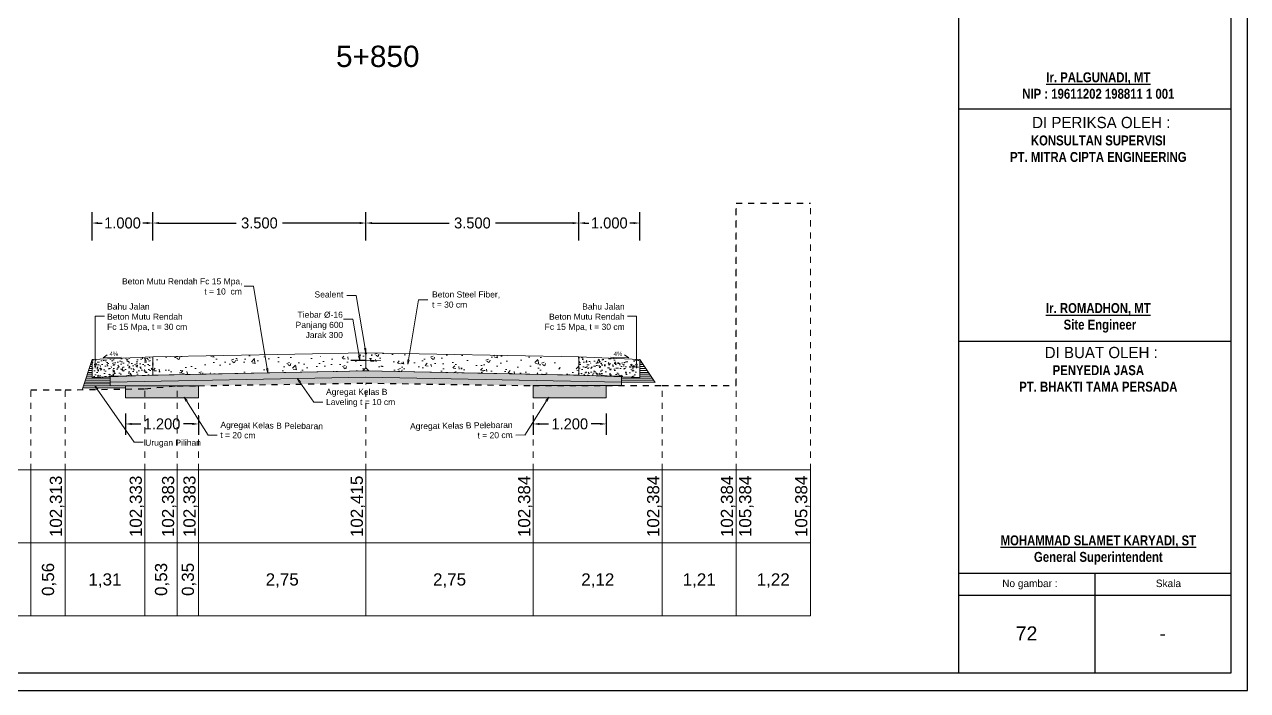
# Model space of a CAD drawing. Header units: millimetres. Extents: x 658 to 813, y 806 to 883.
# Drawn here: x 792.85 to 812.95, y 805.7 to 816.64 of the extents above; entities that cross this region are included whole.
import ezdxf
from ezdxf.enums import TextEntityAlignment as Align

# ---------------------------------------------------------------- set-up
doc = ezdxf.new("R2010")
doc.units = ezdxf.units.MM
doc.header["$LTSCALE"] = 0.1
doc.linetypes.add('DASHED', pattern=[0.75, 0.5, -0.25])
doc.layers.add('alfin', color=7, linetype='Continuous', lineweight=9, true_color=0xffffff)
doc.layers.add('putus2', color=7, linetype='DASHED', lineweight=5, true_color=0xdbdbdb)
for name, color, linetype, lineweight in [('arsir', 14, 'Continuous', 0), ('BESI', 190, 'Continuous', 15), ('DIMENSI', 182, 'Continuous', 9), ('existing', 10, 'Continuous', 30), ('G.13', 100, 'Continuous', 13), ('GREEN', 3, 'Continuous', 18), ('TEKS', 221, 'Continuous', 9)]:
    doc.layers.add(name, color=color, linetype=linetype, lineweight=lineweight)
doc.layers.add('BLUE', color=5, linetype='Continuous')
doc.layers.add('new', color=255, linetype='Continuous')
doc.styles.add('ARIAL', font='arial.ttf')
doc.styles.add('Century', font='GOTHIC.TTF', dxfattribs={"oblique": 30, "height": 2})
doc.styles.add('E', font='ARIALN.TTF', dxfattribs={"height": 3})
doc.dimstyles.get("Standard").update_dxf_attribs({"dimtxt": 0.18, "dimasz": 0.1, "dimexe": 0.18, "dimexo": 0.0625, "dimgap": 0.05, "dimtad": 0, "dimtih": 1, "dimtoh": 1, "dimdec": 3, "dimzin": 0, "dimdsep": 46, "dimtxsty": 'Standard', "dimcen": 0.09, "dimadec": 0, "dimazin": 0, "dimtfac": 1, "dimtdec": 3, "dimtofl": 0, "dimtmove": 0, "dimatfit": 3, "dimfxl": 1, "dimtolj": 1, "dimtzin": 0, "dimarcsym": 0})
pattern_1 = [(180, (-3705.426128, -6208.01344), (-3e-18, -0.03175), [])]
pattern_2 = [(50, (-3884.7161, -6902.6875), (0.182184669, -0.0159390855), [0.01905, -0.20955]), (355, (-3884.7161, -6902.6875), (-0.035242826, 0.191056643), [0.01524, -0.16764]), (100.451, (-3884.70092, -6902.68883), (0.1469425017, 0.1751166878), [0.01619, -0.17809]), (46.1842, (-3884.7161, -6902.6367), (0.271079041, -0.042042328), [0.028575, -0.314325]), (96.6356, (-3884.6935, -6902.6402), (0.2374042345, 0.247425556), [0.024285, -0.267135]), (351.184, (-3884.7161, -6902.6367), (0.237404606, 0.247425118), [0.02286, -0.25146]), (21, (-3884.6907, -6902.6494), (0.1516148798, -0.1022655185), [0.01905, -0.20955]), (326, (-3884.6907, -6902.6494), (0.0618020283, 0.184187966), [0.01524, -0.16764]), (71.4514, (-3884.67807, -6902.65792), (0.2134164908, 0.0819228577), [0.01619, -0.17809]), (37.5, (-3884.7161, -6902.6875), (0.00308860325, 0.08455503887), [0, -0.165608, 0, -0.17018, 0, -0.168275]), (7.5, (-3884.7161, -6902.6875), (0.0668196625, 0.1001805748), [0, -0.097028, 0, -0.161798, 0, -0.064135]), (327.5, (-3884.772743, -6902.6875), (0.13559059517, -0.005728744), [0, -0.0635, 0, -0.19812, 0, -0.26289]), (317.5, (-3884.79814, -6902.6875), (0.1481291814, 0.025426491), [0, -0.08255, 0, -0.131572, 0, -0.18669])]

# ---------------------------------------------------------------- blocks, each defined once
blk = doc.blocks.new('*D52')
at = {"layer": 'Defpoints', "color": 0}
for p in [(794.963, 813.381), (793.963, 813.03), (794.963, 813.03)]:
    blk.add_point(p, dxfattribs=at)
at = {"layer": 'DIMENSI', "color": 0, "lineweight": -2}
for p, q in [((793.963, 813.092), (793.963, 813.561)), ((794.963, 813.092), (794.963, 813.561)), ((794.063, 813.381), (794.128, 813.381)), ((794.863, 813.381), (794.798, 813.381))]:
    blk.add_line(p, q, dxfattribs=at)
at = {"layer": 'DIMENSI', "color": 0}
for points in [[(794.063, 813.397), (794.063, 813.364), (793.963, 813.381)], [(794.863, 813.397), (794.863, 813.364), (794.963, 813.381)]]:
    blk.add_solid(points, dxfattribs=at)
at = {"layer": 'DIMENSI', "color": 0, "insert": (794.463, 813.381), "char_height": 0.18, "attachment_point": 5}
blk.add_mtext('\\A1;1.000', dxfattribs=at)
blk = doc.blocks.new('*D53')
at = {"layer": 'Defpoints', "color": 0}
for p in [(798.463, 813.381), (794.963, 813.03), (798.463, 813.03)]:
    blk.add_point(p, dxfattribs=at)
at = {"layer": 'DIMENSI', "color": 0, "lineweight": -2}
for p, q in [((794.963, 813.092), (794.963, 813.561)), ((798.463, 813.092), (798.463, 813.561)), ((795.063, 813.381), (796.333, 813.381)), ((798.363, 813.381), (797.093, 813.381))]:
    blk.add_line(p, q, dxfattribs=at)
at = {"layer": 'DIMENSI', "color": 0}
for points in [[(795.063, 813.397), (795.063, 813.364), (794.963, 813.381)], [(798.363, 813.397), (798.363, 813.364), (798.463, 813.381)]]:
    blk.add_solid(points, dxfattribs=at)
at = {"layer": 'DIMENSI', "color": 0, "insert": (796.713, 813.381), "char_height": 0.18, "attachment_point": 5}
blk.add_mtext('\\A1;3.500', dxfattribs=at)
blk = doc.blocks.new('*D54')
at = {"layer": 'Defpoints', "color": 0}
for p in [(801.963, 813.381), (798.463, 813.03), (801.963, 813.03)]:
    blk.add_point(p, dxfattribs=at)
at = {"layer": 'DIMENSI', "color": 0, "lineweight": -2}
for p, q in [((798.463, 813.092), (798.463, 813.561)), ((801.963, 813.092), (801.963, 813.561)), ((798.563, 813.381), (799.833, 813.381)), ((801.863, 813.381), (800.593, 813.381))]:
    blk.add_line(p, q, dxfattribs=at)
at = {"layer": 'DIMENSI', "color": 0}
for points in [[(798.563, 813.397), (798.563, 813.364), (798.463, 813.381)], [(801.863, 813.397), (801.863, 813.364), (801.963, 813.381)]]:
    blk.add_solid(points, dxfattribs=at)
at = {"layer": 'DIMENSI', "color": 0, "insert": (800.213, 813.381), "char_height": 0.18, "attachment_point": 5}
blk.add_mtext('\\A1;3.500', dxfattribs=at)
blk = doc.blocks.new('*D55')
at = {"layer": 'Defpoints', "color": 0}
for p in [(802.963, 813.381), (801.963, 813.03), (802.963, 813.03)]:
    blk.add_point(p, dxfattribs=at)
at = {"layer": 'DIMENSI', "color": 0, "lineweight": -2}
for p, q in [((801.963, 813.092), (801.963, 813.561)), ((802.963, 813.092), (802.963, 813.561)), ((802.063, 813.381), (802.128, 813.381)), ((802.863, 813.381), (802.798, 813.381))]:
    blk.add_line(p, q, dxfattribs=at)
at = {"layer": 'DIMENSI', "color": 0}
for points in [[(802.063, 813.397), (802.063, 813.364), (801.963, 813.381)], [(802.863, 813.397), (802.863, 813.364), (802.963, 813.381)]]:
    blk.add_solid(points, dxfattribs=at)
at = {"layer": 'DIMENSI', "color": 0, "insert": (802.463, 813.381), "char_height": 0.18, "attachment_point": 5}
blk.add_mtext('\\A1;1.000', dxfattribs=at)
blk = doc.blocks.new('*D56')
at = {"layer": 'Defpoints', "color": 0}
for p in [(794.513, 810.314), (795.713, 810.271), (795.713, 810.08)]:
    blk.add_point(p, dxfattribs=at)
at = {"layer": 'DIMENSI', "color": 0, "lineweight": -2}
for p, q in [((794.513, 810.251), (794.513, 809.9)), ((795.713, 810.208), (795.713, 809.9)), ((794.613, 810.08), (794.763, 810.08)), ((795.613, 810.08), (795.463, 810.08))]:
    blk.add_line(p, q, dxfattribs=at)
at = {"layer": 'DIMENSI', "color": 0}
for points in [[(794.613, 810.097), (794.613, 810.063), (794.513, 810.08)], [(795.613, 810.097), (795.613, 810.063), (795.713, 810.08)]]:
    blk.add_solid(points, dxfattribs=at)
at = {"layer": 'DIMENSI', "color": 0, "insert": (795.113, 810.08), "char_height": 0.18, "attachment_point": 5}
blk.add_mtext('\\A1;1.200', dxfattribs=at)
blk = doc.blocks.new('*D57')
at = {"layer": 'Defpoints', "color": 0}
for p in [(801.213, 810.271), (802.413, 810.314), (801.213, 810.08)]:
    blk.add_point(p, dxfattribs=at)
at = {"layer": 'DIMENSI', "color": 0, "lineweight": -2}
for p, q in [((801.213, 810.208), (801.213, 809.9)), ((802.413, 810.251), (802.413, 809.9)), ((801.313, 810.08), (801.463, 810.08)), ((802.313, 810.08), (802.163, 810.08))]:
    blk.add_line(p, q, dxfattribs=at)
at = {"layer": 'DIMENSI', "color": 0}
for points in [[(801.313, 810.097), (801.313, 810.063), (801.213, 810.08)], [(802.313, 810.097), (802.313, 810.063), (802.413, 810.08)]]:
    blk.add_solid(points, dxfattribs=at)
at = {"layer": 'DIMENSI', "color": 0, "insert": (801.813, 810.08), "char_height": 0.18, "attachment_point": 5}
blk.add_mtext('\\A1;1.200', dxfattribs=at)
blk = doc.blocks.new('koop')
blk.add_lwpolyline([(20620.645, 3407.919), (20678.101, 3407.919), (20678.101, 3448.549), (20620.645, 3448.549)], close=True)
at = {"color": 7}
blk.add_lwpolyline([(20621.16, 3448.013), (20677.586, 3448.013), (20677.586, 3408.455), (20621.16, 3408.455)], close=True, dxfattribs=at)
at = {"layer": 'BLUE', "color": 7}
for points in [[(20669.189, 3448.013), (20669.189, 3408.455)], [(20669.189, 3425.853), (20677.586, 3425.853)], [(20669.189, 3418.693), (20677.586, 3418.693)], [(20669.189, 3411.537), (20677.586, 3411.537)], [(20673.388, 3411.537), (20673.388, 3408.455)], [(20669.189, 3410.861), (20677.586, 3410.861)]]:
    blk.add_lwpolyline(points, dxfattribs=at)
at = {"color": 7, "style": 'Century'}
for s, height, p in [('DI PERIKSA OLEH :', 0.34773, (20673.59, 3425.43)), ('DI BUAT OLEH :', 0.34773, (20673.59, 3418.34)), ('No gambar :', 0.23182, (20671.389, 3411.224)), ('Skala', 0.2318, (20675.662, 3411.224))]:
    blk.add_text(s, height=height, dxfattribs=at).set_placement(p, align=Align.MIDDLE_CENTER)
at = {"color": 7, "char_height": 0.30553, "width": 9.54613, "attachment_point": 5, "style": 'E'}
for s, insert in [('\\pi-0.072248,l0.072248,t0.072248;{\\fArial Narrow|b1|i0|c0|p34;\\LIr. PALGUNADI, MT\\P\\lNIP : 19611202 198811 1 001}', (20673.5, 3426.568)), ('\\pi-0.072248,l0.072248,t0.072248;{\\fArial Narrow|b1|i0|c0|p34;KONSULTAN SUPERVISI\\PPT. MITRA CIPTA ENGINEERING}', (20673.5, 3424.62)), ('\\pi-0.072248,l0.072248,t0.072248;{\\fArial Narrow|b1|i0|c0|p34;\\LIr. ROMADHON, MT\\P\\l Site Engineer}', (20673.5, 3419.408)), ('\\pi-0.072248,l0.072248,t0.072248;{\\fArial Narrow|b1|i0|c0|p34;PENYEDIA JASA\\PPT. BHAKTI TAMA PERSADA}', (20673.5, 3417.538)), ('\\pi-0.072248,l0.072248,t0.072248;{\\fArial Narrow|b1|i0|c0|p34;\\LMOHAMMAD SLAMET KARYADI, ST\\P\\lGeneral Superintendent}', (20673.5, 3412.248))]:
    blk.add_mtext(s, dxfattribs=dict(at, insert=insert))

msp = doc.modelspace()

# ---------------------------------------------------------------- hatches: boundary and pattern name
at = {"layer": 'arsir'}
h = msp.add_hatch(dxfattribs=at)
h.set_pattern_fill('AR-CONC', scale=0.0025, style=0)
h.set_pattern_definition([(50, (-991.82095, -6194.03317), (0.455461672, -0.039847714), [0.047625, -0.523875]), (355, (-991.82095, -6194.03317), (-0.088107065, 0.477641607), [0.0381, -0.4191]), (100.451, (-991.783, -6194.0365), (0.367356254, 0.43779172), [0.040475, -0.445225]), (46.1842, (-991.82095, -6193.90617), (0.677697602, -0.10510582), [0.0714375, -0.7858125]), (96.6356, (-991.7645, -6193.9149), (0.593510586, 0.61856389), [0.0607125, -0.6678375]), (351.184, (-991.82095, -6193.9062), (0.593511515, 0.618562795), [0.05715, -0.62865]), (21, (-991.75745, -6193.93792), (0.3790372, -0.255663796), [0.047625, -0.523875]), (326, (-991.75745, -6193.9379), (0.15450507, 0.460469915), [0.0381, -0.4191]), (71.4514, (-991.72586, -6193.95923), (0.533541227, 0.204807144), [0.040475, -0.445225]), (37.5, (-991.82095, -6194.03317), (0.007721508, 0.211387597), [0, -0.41402, 0, -0.42545, 0, -0.4206875]), (7.5, (-991.82095, -6194.03317), (0.167049156, 0.250451437), [0, -0.24257, 0, -0.404495, 0, -0.1603375]), (327.5, (-991.96255, -6194.03317), (0.338976488, -0.01432186), [0, -0.15875, 0, -0.4953, 0, -0.657225]), (317.5, (-992.02605, -6194.03317), (0.370322953, 0.063566228), [0, -0.206375, 0, -0.32893, 0, -0.466725])])
h.paths.add_polyline_path([(798.4629, 811.231), (798.4529, 811.231), (798.4529, 811.2508), (798.3418, 811.2486), (798.3503, 811.1998), (798.3673, 811.205, -0.4202558), (798.3622, 811.21, -2.3795032), (798.3673, 811.205), (798.4129, 811.201), (795.068, 811.1371, -0.4202558), (795.0629, 811.1421, -2.3795032), (795.068, 811.1371), (795.2179, 811.1402, -0.4198232), (795.2128, 811.1452, -2.3795032), (795.218, 811.1402), (795.3679, 811.1433, -0.4198029), (795.3628, 811.1483, -2.3795032), (795.3679, 811.1433), (795.5179, 811.1464, -0.4197806), (795.5128, 811.1514, -2.3795032), (795.5179, 811.1464), (795.6678, 811.1495, -0.419756), (795.6628, 811.1545, -2.3795032), (795.6679, 811.1495), (795.8178, 811.1525, -0.4197287), (795.8127, 811.1575, -2.3795032), (795.8178, 811.1525), (795.9678, 811.1556, -0.4196982), (795.9627, 811.1606, -2.3795032), (795.9678, 811.1556), (796.1178, 811.1587, -0.419664), (796.1127, 811.1637, -2.3795032), (796.1178, 811.1587), (796.2677, 811.1618, -0.4196254), (796.2626, 811.1668, -2.3795032), (796.2677, 811.1618), (796.4177, 811.1649, -0.4195813), (796.4126, 811.1699, -2.3795032), (796.4177, 811.1649), (796.5677, 811.168, -0.4195306), (796.5626, 811.173, -2.3795032), (796.5677, 811.168), (796.7176, 811.1711, -0.4194717), (796.7125, 811.1761, -2.3795032), (796.7176, 811.1711), (796.8087, 811.1727), (796.8012, 811.2178), (794.9629, 811.181), (794.9629, 810.881), (798.4118, 810.95), (798.4629, 811.001)])
h.paths.add_polyline_path([(801.9629, 811.181), (799.1512, 811.2373), (799.1534, 811.1977, -1), (799.1634, 811.1977, -0.4202558), (799.1583, 811.1927), (799.3082, 811.1896, -0.4076762), (799.3034, 811.1946, -1), (799.3134, 811.1946, -0.4202558), (799.3083, 811.1896), (799.4582, 811.1865, -0.4076462), (799.4533, 811.1915, -1), (799.4633, 811.1915, -0.4202558), (799.4582, 811.1865), (799.6082, 811.1834, -0.4076126), (799.6033, 811.1884, -1), (799.6133, 811.1884, -0.4202558), (799.6082, 811.1834), (799.7582, 811.1803, -0.4075746), (799.7533, 811.1853, -1), (799.7633, 811.1853, -0.4202558), (799.7582, 811.1803), (799.9081, 811.1772, -0.4075313), (799.9032, 811.1822, -1), (799.9132, 811.1822, -0.4202558), (799.9081, 811.1772), (800.0581, 811.1742, -0.4074815), (800.0532, 811.1792, -1), (800.0632, 811.1792, -0.4202558), (800.0581, 811.1742), (800.2081, 811.1711, -0.4074236), (800.2032, 811.1761, -1), (800.2132, 811.1761, -0.4202558), (800.2081, 811.1711), (800.358, 811.168, -0.4073556), (800.3531, 811.173, -1), (800.3631, 811.173, -0.4202558), (800.358, 811.168), (800.508, 811.1649, -0.4072745), (800.5031, 811.1699, -1), (800.5131, 811.1699, -0.4202558), (800.508, 811.1649), (800.658, 811.1618, -0.4071761), (800.6531, 811.1668, -1), (800.6631, 811.1668, -0.4202558), (800.658, 811.1618), (800.8079, 811.1587, -0.4070541), (800.803, 811.1637, -1), (800.813, 811.1637, -0.4202558), (800.8079, 811.1587), (800.9579, 811.1556, -0.4068991), (800.953, 811.1606, -1), (800.963, 811.1606, -0.4202558), (800.9579, 811.1556), (801.1078, 811.1525, -0.4066954), (801.103, 811.1575, -1), (801.113, 811.1575, -0.4202558), (801.1079, 811.1525), (801.2578, 811.1495, -0.4064158), (801.2529, 811.1545, -1), (801.2629, 811.1545, -0.4202558), (801.2578, 811.1495), (801.4078, 811.1464, -0.4060084), (801.4029, 811.1514, -1), (801.4129, 811.1514, -0.4202558), (801.4078, 811.1464), (801.5577, 811.1433, -0.4053593), (801.5529, 811.1483, -1), (801.5629, 811.1483, -0.4202558), (801.5578, 811.1433), (801.7077, 811.1402, -0.4041629), (801.7029, 811.1452, -1), (801.7129, 811.1452, -0.4202558), (801.7077, 811.1402), (801.8576, 811.1371, -0.4012228), (801.8528, 811.1421, -1), (801.8628, 811.1421, -0.4202558), (801.8577, 811.1371), (801.9129, 811.131), (798.5584, 811.205, -0.408197), (798.5535, 811.21, -1), (798.5635, 811.21, -0.4202558), (798.5584, 811.205), (798.7084, 811.2019, -0.4077693), (798.7035, 811.2069, -1), (798.7135, 811.2069, -0.4202558), (798.7084, 811.2019), (798.8583, 811.1989, -0.4077493), (798.8535, 811.2039, -1), (798.8635, 811.2039, -0.4202558), (798.8584, 811.1989), (799.0083, 811.1958, -0.4077274), (799.0034, 811.2008, -1), (799.0134, 811.2008, -0.4202558), (799.0083, 811.1958), (799.1512, 811.1926), (799.1512, 811.2373), (798.4729, 811.2508), (798.4729, 811.231), (798.4629, 811.231), (798.4629, 811.001), (798.5139, 810.95), (801.9629, 810.881)])
h = msp.add_hatch(dxfattribs=at)
h.set_pattern_fill('ANSI31', scale=0.01, angle=135, style=0)
h.set_pattern_definition(pattern_1)
h.paths.add_polyline_path([(794.2629, 810.853), (793.9629, 810.841), (793.9629, 811.141), (793.7984, 810.6433), (794.5129, 810.6542), (794.5129, 810.709), (794.2629, 810.709)])
h = msp.add_hatch(dxfattribs=at)
h.set_pattern_fill('AR-CONC', scale=0.001, style=0)
h.set_pattern_definition(pattern_2)
h.paths.add_polyline_path([(794.9629, 811.181), (793.9629, 811.141), (793.9629, 810.841), (794.9629, 810.881)])
h = msp.add_hatch(dxfattribs=at)
h.set_pattern_fill('AR-CONC', scale=0.001, style=0)
h.set_pattern_definition(pattern_2)
h.paths.add_polyline_path([(802.9629, 811.141), (801.9629, 811.181), (801.9629, 810.881), (802.4629, 810.861), (802.9629, 810.841)])
h = msp.add_hatch(dxfattribs=at)
h.set_pattern_fill('ANSI31', scale=0.01, angle=135, style=0)
h.set_pattern_definition(pattern_1)
h.paths.add_polyline_path([(802.9629, 811.141), (802.9629, 810.841), (802.6629, 810.853), (802.6629, 810.76), (803.2174, 810.76)])
h = msp.add_hatch(dxfattribs=at)
h.set_pattern_fill('ANSI33', scale=0.01, style=0)
h.set_pattern_definition([(45, (-4036.7254, -6891.550866), (-0.0449012806, 0.0449012806), []), (45, (-4036.6805, -6891.550866), (-0.0449012806, 0.0449012806), [0.03175, -0.015875])])
h.paths.add_polyline_path([(798.4629, 810.951), (794.2629, 810.867), (794.2629, 810.767), (798.4629, 810.851), (802.6629, 810.767), (802.6629, 810.867)])
h = msp.add_hatch(dxfattribs=at)
h.set_pattern_fill('TRIANG', scale=0.004, angle=45, style=0)
h.set_pattern_definition([(105, (-1528.85339, -1650.770902), (-0.03680176637, 0.00986100766), [0.01905, -0.01905]), (165, (-1528.85339, -1650.770902), (-0.02694076632, -0.02694076075), [0.01905, -0.01905]), (45, (-1528.87179, -1650.765972), (-0.00986100004, 0.0368017684), [0.01905, -0.01905])])
h.paths.add_polyline_path([(798.4629, 810.851), (794.2629, 810.767), (794.2629, 810.709), (794.5129, 810.709), (795.7129, 810.709), (798.4607, 810.751), (801.2129, 810.71), (802.4129, 810.71), (802.6629, 810.71), (802.6629, 810.767)])
h = msp.add_hatch(dxfattribs=at)
h.set_pattern_fill('TRIANG', scale=0.004, angle=45, style=0)
h.set_pattern_definition([(105, (-4020.89743, -6073.58228), (-0.03680176637, 0.00986100766), [0.01905, -0.01905]), (165, (-4020.89743, -6073.58228), (-0.02694076632, -0.02694076075), [0.01905, -0.01905]), (45, (-4020.91583, -6073.57735), (-0.00986100004, 0.03680176841), [0.01905, -0.01905])])
h.paths.add_polyline_path([(795.7129, 810.709), (795.7129, 810.509), (794.5129, 810.509), (794.5129, 810.709)])
h.paths.add_polyline_path([(801.2129, 810.71), (801.2129, 810.51), (802.4129, 810.51), (802.4129, 810.71)])
at = {"layer": 'BESI'}
for points in [[(798.3622, 811.21, 1), (798.3722, 811.21, 1)], [(798.5635, 811.21, -1), (798.5535, 811.21, -1)]]:
    msp.add_hatch(color=7, dxfattribs=at).paths.add_polyline_path(points)
at = {"layer": 'DIMENSI'}
h = msp.add_hatch(color=7, dxfattribs=at)
h.paths.add_polyline_path([(798.4729, 811.2508), (798.4629, 811.251), (798.4629, 811.231), (798.4729, 811.231)])
h.paths.add_polyline_path([(798.4629, 811.251), (798.4529, 811.2508), (798.4529, 811.231), (798.4629, 811.231)])

# ---------------------------------------------------------------- linework, layer by layer
at = {"layer": 'alfin', "color": 7, "linetype": 'ByBlock'}
for points in [[(785.9579, 809.326), (792.9579, 809.326)], [(792.9579, 809.326), (805.7669, 809.326)], [(792.9579, 806.926), (792.9579, 809.326)], [(793.5189, 806.926), (793.5189, 809.326)], [(794.8309, 806.926), (794.8309, 809.326)], [(795.3619, 806.926), (795.3619, 809.326)], [(795.7129, 806.926), (795.7129, 809.326)], [(798.4629, 806.926), (798.4629, 809.326)], [(801.2129, 806.926), (801.2129, 809.326)], [(803.3339, 806.926), (803.3339, 809.326)], [(804.5459, 806.926), (804.5459, 809.326)], [(804.5459, 806.926), (804.5459, 809.326)], [(805.7669, 806.926), (805.7669, 809.326)], [(785.9579, 808.126), (792.9579, 808.126)], [(792.9579, 808.126), (805.7669, 808.126)], [(785.9579, 806.926), (792.9579, 806.926)], [(792.9579, 806.926), (805.7669, 806.926)]]:
    msp.add_lwpolyline(points, dxfattribs=at)
at = {"layer": 'BESI', "color": 7}
for points, const_width in [([(798.4629, 811.126), (798.2129, 811.126)], 0.02), ([(798.4629, 811.126), (798.7129, 811.126)], 0.01)]:
    msp.add_lwpolyline(points, dxfattribs=dict(at, const_width=const_width))
for centre in [(798.3672, 811.21), (798.5585, 811.21)]:
    msp.add_circle(centre, 0.005, dxfattribs=at)
at = {"layer": 'DIMENSI', "color": 7, "extrusion": (0, 1, 0)}
for points, elevation in [([(-796.615, 0), (-796.465, 0)], 812.3436), ([(-798.3014, 0), (-798.1514, 0)], 812.1882), ([(-799.3284, 0), (-799.4784, 0)], 812.1193), ([(-794.0154, 0), (-794.1654, 0)], 811.8523), ([(-798.2455, 0), (-798.0955, 0)], 811.7995), ([(-802.9103, 0), (-802.7603, 0)], 811.8523), ([(-797.6062, 0), (-797.7562, 0)], 810.4367), ([(-794.6526, 0), (-794.8026, 0)], 809.7791)]:
    msp.add_lwpolyline(points, dxfattribs=dict(at, elevation=elevation))
at = {"layer": 'DIMENSI', "color": 7, "extrusion": (0.986596, 0.163182, 0), "elevation": 918.497}
msp.add_lwpolyline([(670.0876, 0), (671.4617, 0)], dxfattribs=at)
at = {"layer": 'DIMENSI', "color": 7}
for points in [[(798.451, 811.32), (798.3014, 812.1882)], [(799.1628, 811.1314), (799.3284, 812.1193)], [(798.3511, 811.195), (798.2455, 811.7995)], [(794.4457, 811.1763), (794.1441, 811.166), (794.2123, 811.2136)], [(802.48, 811.1763), (802.7816, 811.166), (802.7134, 811.2136)], [(794.048, 810.6504), (794.6526, 809.7791)], [(797.3767, 810.7651), (797.6062, 810.4367)]]:
    msp.add_lwpolyline(points, dxfattribs=at)
at = {"layer": 'DIMENSI', "color": 7, "extrusion": (1, 0, 0)}
for elevation in [794.0154, 802.9103]:
    msp.add_lwpolyline([(811.0647, 0), (811.8523, 0)], dxfattribs=dict(at, elevation=elevation))
at = {"layer": 'DIMENSI', "color": 7}
for points in [[(798.3626, 811.197), (798.3632, 811.126), (798.3396, 811.193)], [(798.4625, 811.322), (798.4629, 811.251), (798.4395, 811.3181)], [(794.0271, 811.0647), (794.0154, 810.9947), (794.0037, 811.0647)], [(796.8507, 810.9898), (796.8507, 810.9188), (796.8277, 810.986)], [(799.1743, 811.1295), (799.1512, 811.0624), (799.1513, 811.1333)], [(802.922, 811.0647), (802.9103, 810.9947), (802.8986, 811.0647)], [(797.3671, 810.7584), (797.3366, 810.8225), (797.3863, 810.7718)], [(794.0385, 810.6437), (794.0081, 810.7079), (794.0576, 810.657)], [(795.5053, 810.4551), (795.4779, 810.5205), (795.5251, 810.4675)], [(801.4206, 810.4675), (801.4678, 810.5205), (801.4404, 810.4551)]]:
    msp.add_lwpolyline(points, close=True, dxfattribs=at)
at = {"layer": 'DIMENSI', "color": 7, "extrusion": (0.846667, 0.532124, 0), "elevation": 1104.8018}
msp.add_lwpolyline([(262.8779, 0), (262.2131, 0)], dxfattribs=at)
at = {"layer": 'DIMENSI', "color": 7, "extrusion": (0.846667, -0.532124, 0), "elevation": 247.2787}
msp.add_lwpolyline([(1112.6507, 0), (1111.986, 0)], dxfattribs=at)
at = {"layer": 'DIMENSI', "color": 7, "extrusion": (-0.013769, -0.999905, 0), "elevation": -820.7798}
msp.add_lwpolyline([(784.6422, 0), (784.7922, 0)], dxfattribs=at)
at = {"layer": 'DIMENSI', "color": 7, "extrusion": (0.013769, -0.999905, 0), "elevation": -798.7919}
msp.add_lwpolyline([(812.1521, 0), (812.0021, 0)], dxfattribs=at)
at = {"layer": 'existing', "color": 1, "linetype": 'DASHED'}
msp.add_lwpolyline([(792.9579, 810.639), (793.5189, 810.639), (794.8309, 810.659), (795.3619, 810.709), (795.7129, 810.709), (798.4607, 810.751), (801.2129, 810.71), (803.3339, 810.71), (804.5459, 810.71), (804.5459, 813.71), (805.7669, 813.71)], dxfattribs=at)
at = {"layer": 'G.13', "color": 7}
for points in [[(798.4629, 811.001), (798.4629, 811.251)], [(793.9629, 811.141), (793.7984, 810.6433)], [(793.9629, 810.841), (794.9629, 810.881), (794.9629, 811.181), (793.9629, 811.141), (793.9629, 810.841)], [(802.9629, 810.841), (801.9629, 810.881), (801.9629, 811.181), (802.9629, 811.141), (802.9629, 810.841)], [(802.9629, 811.141), (803.2174, 810.76)], [(794.5129, 810.709), (794.2629, 810.709), (794.2629, 810.767)], [(795.7129, 810.709), (795.7129, 810.509), (794.5129, 810.509), (794.5129, 810.709), (795.7129, 810.709)], [(801.2129, 810.71), (801.2129, 810.51), (802.4129, 810.51), (802.4129, 810.71), (801.2129, 810.71)], [(802.4129, 810.71), (802.6629, 810.71), (802.6629, 810.767)]]:
    msp.add_lwpolyline(points, dxfattribs=at)
msp.add_lwpolyline([(798.5129, 810.951), (798.4129, 810.951), (798.4629, 811.001)], close=True, dxfattribs=at)
at = {"layer": 'GREEN', "color": 7}
for points in [[(798.4629, 811.251), (794.9629, 811.181), (794.9629, 810.881)], [(798.4629, 811.251), (801.9629, 811.181), (801.9629, 810.881)], [(794.9629, 811.181), (794.9629, 810.881), (798.4629, 810.951)], [(801.9629, 811.181), (801.9629, 810.881), (798.4629, 810.951)], [(798.4629, 810.951), (794.2629, 810.867), (794.2629, 810.767), (798.4629, 810.851), (802.6629, 810.767), (802.6629, 810.867), (798.4629, 810.951)]]:
    msp.add_lwpolyline(points, dxfattribs=at)
msp.add_lwpolyline([(798.4529, 811.231), (798.4729, 811.231), (798.4729, 811.251), (798.4529, 811.251)], close=True, dxfattribs=at)
at = {"layer": 'putus2', "color": 7}
for points in [[(804.5459, 809.326), (804.5459, 813.71)], [(805.7669, 809.326), (805.7669, 813.71)], [(792.9579, 809.326), (792.9579, 810.639)], [(793.5189, 809.326), (793.5189, 810.639)], [(794.8309, 809.326), (794.8309, 810.659)], [(795.3619, 809.326), (795.3619, 810.709)], [(795.7129, 809.326), (795.7129, 810.709)], [(798.4629, 809.326), (798.4629, 810.741)], [(801.2129, 809.326), (801.2129, 810.71)], [(803.3339, 809.326), (803.3339, 810.71)], [(804.5459, 809.326), (804.5459, 810.71)]]:
    msp.add_lwpolyline(points, dxfattribs=at)

# ---------------------------------------------------------------- block references
at = {"layer": 'new', "color": 7, "xscale": 0.5329260926819188, "yscale": 0.5329260926819188, "zscale": 0.5329260926818751}
msp.add_blockref('koop', (-10206.9488, -1010.4686), dxfattribs=at)

# ---------------------------------------------------------------- texts
at = {"layer": 'alfin', "color": 7, "linetype": 'ByBlock', "style": 'ARIAL'}
for s, height, p in [('5+850', 0.35, (798.6579, 815.9446)), ('1,31', 0.2, (794.1749, 807.426)), ('2,75', 0.2, (797.0879, 807.426)), ('2,75', 0.2, (799.8379, 807.426)), ('2,12', 0.2, (802.2734, 807.426)), ('1,21', 0.2, (803.9399, 807.426)), ('1,22', 0.2, (805.1564, 807.426)), ('72', 0.23, (809.319, 806.524)), ('-', 0.23, (811.5565, 806.524))]:
    msp.add_text(s, height=height, dxfattribs=at).set_placement(p, align=Align.CENTER)
for s, p in [('102,313', (793.4689, 808.726)), ('102,333', (794.7809, 808.726)), ('102,383', (795.3119, 808.726)), ('102,383', (795.6629, 808.726)), ('102,415', (798.4129, 808.726)), ('102,384', (801.1629, 808.726)), ('102,384', (803.2839, 808.726)), ('102,384', (804.4959, 808.726)), ('105,384', (804.7959, 808.726)), ('105,384', (805.7169, 808.726)), ('0,56', (793.3384, 807.526)), ('0,53', (795.1964, 807.526)), ('0,35', (795.6374, 807.526))]:
    msp.add_text(s, height=0.2, rotation=90, dxfattribs=at).set_placement(p, align=Align.CENTER)
at = {"layer": 'TEKS', "color": 7, "char_height": 0.1, "attachment_point": 1, "style": 'ARIAL'}
for s, insert in [('\\pi0.066551;Beton Mutu Rendah Fc 15 Mpa, \\P\\pi1.4183;t = 10  cm', (794.3888, 812.4734)), ('\\pi1.5576;Sealent', (796.0611, 812.2579))]:
    msp.add_mtext_dynamic_manual_height_columns(s, width=2.024123, gutter_width=17.5, heights=[0], dxfattribs=dict(at, insert=insert))
at = {"layer": 'TEKS', "color": 7, "char_height": 0.1, "width": 1.599812, "style": 'ARIAL'}
for s, insert, attachment_point in [('Beton Steel Fiber,\\Pt = 30 cm', (799.5498, 812.2577), 1), ('Bahu Jalan\\PBeton Mutu Rendah\\PFc 15 Mpa, t = 30 cm', (794.2101, 812.0592), 1), ('Bahu Jalan\\PBeton Mutu Rendah\\PFc 15 Mpa, t = 30 cm', (802.7156, 812.0592), 3), ('Agregat Kelas B\\PLaveling t = 10 cm', (797.8076, 810.6572), 1), ('Urugan Pilihan', (794.8359, 809.8227), 1)]:
    msp.add_mtext(s, dxfattribs=dict(at, insert=insert, attachment_point=attachment_point))
at = {"layer": 'TEKS', "color": 7, "insert": (796.051, 811.9247), "char_height": 0.1, "attachment_point": 1, "style": 'ARIAL'}
msp.add_mtext_dynamic_manual_height_columns('\\pi1.288;Tiebar Ø-16\\P\\pi1.257;Panjang 600\\P\\pi1.421;Jarak 300', width=2.024123, gutter_width=17.5, heights=[0], dxfattribs=at).dxf.set("width", 2.183062)
at = {"layer": 'TEKS', "color": 7, "char_height": 0.07, "style": 'ARIAL'}
for insert, attachment_point, rotation in [((794.2489, 811.2646), 1, 1.39569), ((802.6768, 811.2646), 3, 358.60431)]:
    msp.add_mtext_dynamic_manual_height_columns('\\pt0.07;4%', width=0.263798, gutter_width=17.5, heights=[0], dxfattribs=dict(at, insert=insert, attachment_point=attachment_point, rotation=rotation))
at = {"layer": 'TEKS', "color": 7, "char_height": 0.1, "width": 1.792089, "style": 'ARIAL'}
for insert, attachment_point, rotation in [((796.0733, 810.1162), 1, 359.21109), ((800.8724, 810.1162), 3, 0.78891)]:
    msp.add_mtext('Agregat Kelas B Pelebaran\\Pt = 20 cm', dxfattribs=dict(at, insert=insert, attachment_point=attachment_point, rotation=rotation))

# ---------------------------------------------------------------- dimensions: what is measured, and where the dimension line sits
at = {"layer": 'DIMENSI', "color": 7}
for base, p1, p2, picture, middle in [((794.9629, 813.3806), (793.9629, 813.0295), (794.9629, 813.0295), '*D52', (794.4629, 813.3806)), ((798.4629, 813.3806), (794.9629, 813.0295), (798.4629, 813.0295), '*D53', (796.7129, 813.3806)), ((801.9629, 813.3806), (798.4629, 813.0295), (801.9629, 813.0295), '*D54', (800.2129, 813.3806)), ((802.9629, 813.3806), (801.9629, 813.0295), (802.9629, 813.0295), '*D55', (802.4629, 813.3806)), ((795.7129, 810.0799), (794.5129, 810.3138), (795.7129, 810.2707), '*D56', (795.1129, 810.0799))]:
    dim = msp.add_linear_dim(base=base, p1=p1, p2=p2, dimstyle='Standard', dxfattribs=at)
    dim.commit()
    dim.dimension.update_dxf_attribs({"geometry": picture, "text_midpoint": middle})
dim = msp.add_linear_dim(base=(801.2129, 810.0799), p1=(802.4129, 810.3138), p2=(801.2129, 810.2707), angle=180, dimstyle='Standard', dxfattribs=at)
dim.commit()
dim.dimension.update_dxf_attribs({"geometry": '*D57', "text_midpoint": (801.8129, 810.0799)})

doc.saveas('drawing.dxf')
